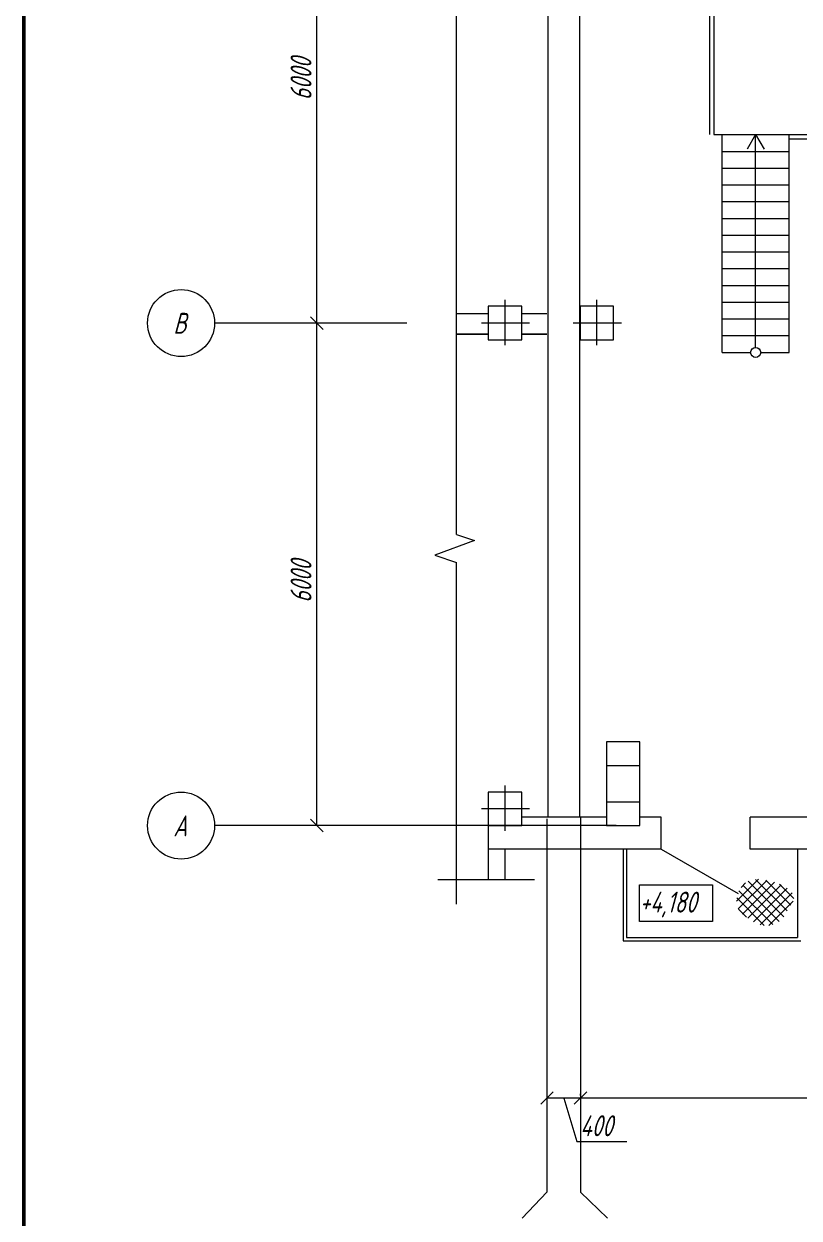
# Model space of a CAD drawing. Header units: millimetres. Extents: x 1337 to 8186, y 1899 to 5236.
# Drawn here: x 6602.8 to 6747.1, y 2464.5 to 2686.9 of the extents above; entities that cross this region are included whole.
import ezdxf

# ---------------------------------------------------------------- set-up
doc = ezdxf.new("R2010")
doc.units = ezdxf.units.MM
for name, color, linetype, lineweight in [('Линия связи (Вновь)', 3, 'Continuous', 60), ('Строительный', 251, 'Continuous', 13), ('Формат - толстая линия', 7, 'Continuous', 50)]:
    doc.layers.add(name, color=color, linetype=linetype, lineweight=lineweight)
doc.styles.add('Simplex', font='simplex.shx', dxfattribs={"width": 0.7, "oblique": 15})

# ---------------------------------------------------------------- blocks, each defined once
blk = doc.blocks.new('A$C049F4C0A')
at = {"layer": 'Строительный', "ltscale": 100}
for p, q in [((56.28, 332.67), (56.28, 150.87)), ((60.08, 328.87), (60.08, 150.87)), ((45.38, 184.62), (45.38, 277.03)), ((28.72, 209.87), (28.72, 269.87)), ((75.58, 247.37), (75.58, 232.37)), ((76.08, 247.37), (76.08, 232.37)), ((76.08, 232.37), (100.18, 232.37)), ((77.08, 206.37), (77.08, 232.37)), ((81.08, 232.37), (80.08, 230.64)), ((81.08, 206.97), (81.08, 232.37)), ((81.08, 232.37), (82.08, 230.64)), ((85.08, 206.37), (85.08, 232.37)), ((85.08, 231.87), (99.68, 231.87)), ((77.08, 230.37), (85.08, 230.37)), ((77.08, 228.37), (85.08, 228.37)), ((77.08, 226.37), (85.08, 226.37)), ((77.08, 224.37), (85.08, 224.37)), ((77.08, 222.37), (85.08, 222.37)), ((77.08, 220.37), (85.08, 220.37)), ((77.08, 218.37), (85.08, 218.37)), ((77.08, 216.37), (85.08, 216.37)), ((77.08, 214.37), (85.08, 214.37)), ((51.18, 207.23), (51.18, 212.65)), ((62.13, 207.23), (62.13, 212.65)), ((45.38, 211.03), (49.18, 211.03)), ((45.38, 211.03), (49.18, 211.03)), ((53.18, 211.87), (49.18, 211.87)), ((49.18, 211.87), (49.18, 207.87)), ((53.18, 211.87), (49.18, 211.87)), ((49.18, 211.87), (49.18, 207.87)), ((53.18, 207.87), (53.18, 211.87)), ((53.18, 207.87), (53.18, 211.87)), ((53.18, 211.03), (56.18, 211.03)), ((53.18, 211.03), (56.18, 211.03)), ((64.13, 211.87), (60.13, 211.87)), ((60.13, 211.87), (60.13, 207.87)), ((64.13, 207.87), (64.13, 211.87)), ((77.08, 212.37), (85.08, 212.37)), ((39.45, 209.87), (16.53, 209.87)), ((29.47, 209.12), (27.97, 210.62)), ((27.97, 210.62), (29.47, 209.12)), ((28.42, 209.87), (28.22, 209.87)), ((28.42, 209.87), (28.22, 209.87)), ((28.72, 149.87), (28.72, 209.87)), ((54.11, 209.87), (48.36, 209.87)), ((65.06, 209.87), (59.31, 209.87)), ((77.08, 210.37), (85.08, 210.37)), ((45.38, 208.53), (49.18, 208.53)), ((49.18, 208.53), (45.38, 208.53)), ((53.18, 208.53), (56.18, 208.53)), ((56.18, 208.53), (53.18, 208.53)), ((77.08, 208.37), (85.08, 208.37)), ((49.18, 207.87), (53.18, 207.87)), ((49.18, 207.87), (53.18, 207.87)), ((60.13, 207.87), (64.13, 207.87)), ((77.08, 206.37), (80.48, 206.37)), ((77.08, 206.37), (80.48, 206.37)), ((81.68, 206.37), (85.08, 206.37)), ((81.68, 206.37), (85.08, 206.37)), ((45.38, 184.62), (47.53, 183.89)), ((47.53, 183.89), (42.81, 182.16)), ((42.81, 182.16), (45.38, 181.28)), ((45.38, 140.49), (45.38, 181.28)), ((67.28, 159.87), (63.28, 159.87)), ((63.28, 159.87), (63.28, 149.87)), ((67.28, 149.87), (67.28, 159.87)), ((63.28, 157.04), (67.28, 157.04)), ((51.18, 149.23), (51.18, 154.65)), ((53.18, 153.87), (49.18, 153.87)), ((49.18, 153.87), (49.18, 149.87)), ((53.18, 149.87), (53.18, 153.87)), ((63.28, 152.69), (67.28, 152.69)), ((54.11, 151.87), (48.36, 151.87)), ((64.43, 149.87), (16.53, 149.87)), ((27.97, 150.62), (29.47, 149.12)), ((28.42, 149.87), (28.22, 149.87)), ((49.18, 149.87), (53.18, 149.87)), ((49.18, 149.87), (49.18, 143.45)), ((63.28, 150.87), (53.18, 150.87)), ((56.18, 150.68), (56.18, 106.11)), ((60.18, 150.87), (60.18, 106.11)), ((63.28, 149.87), (67.28, 149.87)), ((69.82, 150.87), (67.28, 150.87)), ((69.82, 147.07), (69.82, 150.87)), ((118.18, 150.87), (80.42, 150.87)), ((80.42, 147.07), (80.42, 150.87)), ((69.82, 147.07), (49.18, 147.07)), ((51.17, 147.07), (51.17, 143.45)), ((65.27, 147.07), (65.27, 136.11)), ((65.67, 147.07), (65.67, 136.51)), ((69.82, 147.07), (79, 141.77)), ((249.88, 147.07), (80.42, 147.07)), ((86.07, 147.07), (86.07, 136.51)), ((43.16, 143.45), (54.68, 143.45)), ((67.24, 142.81), (75.93, 142.81)), ((67.24, 138.43), (67.24, 142.81)), ((75.93, 142.81), (75.93, 138.43)), ((78.79, 140.83), (81.42, 143.46)), ((79.01, 139.93), (82.42, 143.33)), ((79.34, 142.49), (79.86, 143.02)), ((79.52, 139.31), (83.31, 143.1)), ((79.55, 142.74), (83.88, 138.41)), ((80.15, 138.82), (84.11, 142.78)), ((80.19, 143.22), (84.43, 138.98)), ((81.08, 143.45), (84.84, 139.7)), ((82.3, 143.35), (85.28, 140.37)), ((83.91, 142.87), (85.63, 141.15)), ((78.82, 141.23), (82.09, 137.95)), ((79.08, 142.08), (83.12, 138.05)), ((80.84, 138.38), (84.84, 142.38)), ((81.62, 138.04), (85.44, 141.86)), ((79.04, 139.89), (79.97, 138.95)), ((82.66, 137.96), (85.54, 140.84)), ((75.93, 138.43), (67.24, 138.43)), ((65.27, 136.11), (86.47, 136.11)), ((65.67, 136.51), (86.07, 136.51)), ((56.18, 118.38), (56.18, 116.84)), ((60.18, 119.22), (60.18, 116.84)), ((56.93, 118.09), (55.43, 116.59)), ((60.18, 117.34), (56.18, 117.34)), ((58.18, 117.34), (59.73, 112.15)), ((60.93, 118.09), (59.43, 116.59)), ((59.43, 116.59), (60.93, 118.09)), ((60.18, 117.64), (60.18, 117.84)), ((120.18, 117.34), (60.18, 117.34)), ((59.73, 112.15), (65.72, 112.15)), ((53.23, 103), (56.18, 106.11)), ((63.4, 103), (60.18, 106.11))]:
    blk.add_line(p, q, dxfattribs=at)
for centre, radius in [((12.53, 209.87), 4), ((81.08, 206.37), 0.6), ((12.53, 149.87), 4)]:
    blk.add_circle(centre, radius, dxfattribs=at)
at = {"layer": 'Строительный', "ltscale": 100, "style": 'Simplex', "oblique": 15, "width": 0.7}
for p in [(28.09, 236.47), (28.09, 176.47)]:
    blk.add_text('6000', height=2.5, rotation=90, dxfattribs=at).set_placement(p)
for s, p in [('В', (11.6, 208.59)), ('А', (11.6, 148.59)), ('+4,180', (67.24, 139.48)), ('400', (60.14, 112.78))]:
    blk.add_text(s, height=2.5, dxfattribs=at).set_placement(p)

msp = doc.modelspace()

# ---------------------------------------------------------------- linework, layer by layer
at = {"layer": 'Формат - толстая линия'}
msp.add_lwpolyline([(6602.81, 2935.95), (7609.86, 2935.95), (7609.86, 2204.24), (6602.81, 2204.24)], close=True, dxfattribs=at)

# ---------------------------------------------------------------- block references
at = {"layer": 'Линия связи (Вновь)', "xscale": 1.56, "yscale": 1.56, "zscale": 1.56}
msp.add_blockref('A$C049F4C0A', (6612.52, 2303.78), dxfattribs=at)

doc.saveas('drawing.dxf')
